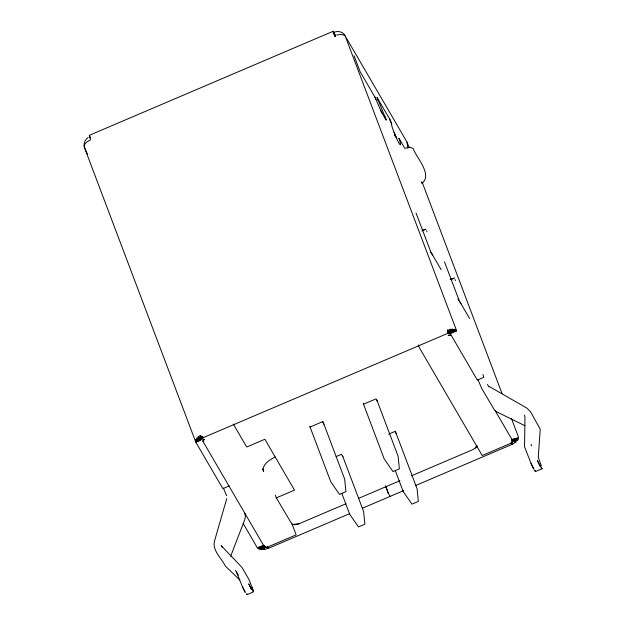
<?xml version="1.0" encoding="UTF-8"?>
<svg xmlns="http://www.w3.org/2000/svg" width="626" height="626" viewBox="0 0 626 626"><rect width="100%" height="100%" fill="white"/><g stroke="black" fill="none" stroke-linecap="round" stroke-linejoin="round"><path stroke-width="0.94" d="M482.951 374.551L483.765 377.361L477.348 380.099L450.219 333.548L448.06 333.243L203.716 437.441C201.369 439.624 199.358 441.197 195.758 442.113L84.51 147.713C83.055 143.972 84.948 139.723 88.086 137.477M447.488 333.447L448.005 329.581L448.06 333.243L450.305 329.112L448.639 333.126L452.457 329.002L449.178 333.095L454.304 329.268L449.64 333.165L455.728 329.879L449.992 333.314L456.636 330.81L345.192 36.026L406.931 141.946L407.862 148.026M84.127 146.14C84.729 142.931 87.906 141.1 90.621 139.809M226.768 498.554L214.444 541.279C212.269 550.802 221.62 558.259 225.383 566.1L239.836 579.989M230.65 556.217L244.797 519.588L245.4 516.387L244.883 513.328M349.832 513.586L268.351 548.345L263.757 549.628L265.088 546.42M411.54 475.776L472.567 449.742L475.533 447.958L476.535 445.555M263.757 549.628L265.103 547.147M511.332 440.704L517.475 440.579L511.685 440.352L511.888 439.366L495.26 410.828M202.887 441.26L204.428 439.335A2.332 1.166 -20.7 0 0 202.887 441.26L264.555 547.077A2.332 1.166 -20.7 0 0 267.286 547.187L296.153 534.87L291.708 523.101M264.336 546.326L261.605 549.738L264.79 546.302M511.059 443.185L512.608 441.252A2.332 1.166 -20.7 0 1 511.059 443.185L482.192 455.501L419.334 347.649L418.309 344.934M264.156 546.193L259.759 549.471L264.422 545.575L258.327 548.853L264.07 545.426L257.427 547.93L243.24 523.586M512.131 440.915L516.082 441.979L512.123 444.35L415.249 485.674M275.244 457.058C270.088 459.539 263.851 463.076 263.045 469.32L263.656 471.534L262.615 468.788M89.338 135.302L333.11 31.3L335.168 36.128M422.48 230.266L425.86 229.226L421.854 230.939M450.141 279.446L454.327 278.069L451.119 279.439M450.219 333.548L456.636 330.81M310.066 427.018L322.468 421.728L323.955 424.272M363.526 404.208L375.929 398.918L377.415 401.462M229.296 485.925L222.887 488.656L195.758 442.113L202.088 439.076L195.429 440.931L202.159 438.74L195.711 439.585L202.378 438.388L196.58 438.161L202.722 438.036L197.98 436.76L203.184 437.715L199.804 435.477L203.716 437.441M336.131 456.557L341.444 454.288L342.931 456.831M388.707 434.123L394.904 431.478L396.391 434.021M275.299 495.135L276.34 497.881L294.517 490.127L264.868 439.256L246.691 447.003L233.302 424.029M299.361 523.633A6.996 3.498 -20.7 0 1 292.913 524.478L299.361 523.633L346.022 503.727M358.588 498.366L399.873 480.752M257.427 547.93L263.843 545.191M362.376 508.234L403.582 490.651M246.832 594.7L253.248 591.961M535.512 471.542L541.928 468.804M335.254 35.964L333.916 32.325C338.032 30.455 343.674 31.84 345.38 36.331M385.585 118.189L376.962 97.32L389.505 118.737L391.727 123.964C390.17 125.529 404.881 158.128 399.192 138.682L404.811 148.331L410.085 147.196L413.215 148.55C415.985 157.251 433.122 174.631 421.885 183.465L421.22 181.712M511.888 439.366L518.625 437.809L511.904 440L518.344 439.155L511.685 440.352M336.616 35.025L340.943 34.414L344.222 35.173M264.555 547.077L267.286 547.187M512.616 441.346L516.082 441.979M385.843 119.699L386.132 120.09L381.414 111.968L374.935 97.1L360.036 71.505L354.081 55.737M524.964 425.727L496.997 411.994L494.517 410.108L481.832 388.683L477.881 379.512M489.313 386.547L526.779 408.027L530.512 411.72L540.238 429.201L538.266 457.199L541.396 466.104M395.123 136.327L395.718 136.437A2.332 2.011 -30.2 0 0 394.583 135.373M291.841 524.017L276.34 497.881M267.177 546.921L268.351 548.345L267.459 546.819M235.493 570.466L238.342 575.122M430.477 251.769L432.574 255.001M441.158 269.696L431.064 252.388M457.896 298.993L461.041 303.837M469.617 318.54L459.531 301.223M399.192 138.682L398.887 138.299L398.95 138.753M488.804 386.766L487.513 384.458M511.239 442.825L512.123 444.35L511.192 441.854M388.355 493.343L385.616 486.034L388.355 493.343L390.131 496.395M222.222 547.367L221.244 545.692L241.91 567.367L248.937 579.418L252.035 587.305A11.651 0.845 66.9 0 1 253.342 591.664L252.035 587.305M531.036 463.404L533.931 469.218A11.651 0.845 66.9 0 1 531.036 463.404L524.541 446.792L524.964 417.292L524.424 415.163M242.356 586.562L245.251 592.376A11.651 0.845 66.9 0 1 242.356 586.562L236.37 571.828M374.677 96.615L375.952 99.299M380.71 110.403L381.993 113.087M90.629 138.925L89.51 136.578L90.293 138.244M223.412 488.069L226.635 495.761M334.847 35.909L333.071 31.66L335.051 36.058M90.488 138.299L89.299 135.654L90.355 138.056M84.307 147.141L87.397 154.059M459.077 300.277L444.483 261.825M430.618 251.441L416.024 212.981M389.505 118.737L391.727 123.964M394.051 132.282L396.438 137.876M333.11 31.3L335.16 36.191M455.016 279.564L455.454 280.644M426.556 230.728L426.995 231.808M335.2 36.003L333.4 31.527L335.153 35.956M407.103 142.251L409.154 147.697M422.19 182.268L502.06 393.621M511.395 418.332L518.305 436.627M333.916 32.325L335.442 36.371M395.35 431.283L417.08 488.789L418.371 501.395L411.955 504.133L403.199 491.535L395.288 470.603M376.719 399.638L398.105 456.229L399.396 468.835L392.979 471.574L384.223 458.975L363.244 403.465M342.649 456.08L363.62 511.591L364.911 524.197L358.495 526.935L349.738 514.337L341.827 493.413M322.914 421.525L344.644 479.031L345.935 491.645L339.519 494.376L330.763 481.785L309.784 426.267M384.99 116.726L386.125 119.777L385.827 118.838M377.228 97.679L378.026 100.457M531.466 445.931L531.169 444.319M477.231 445.845A6.996 3.498 -20.7 0 1 475.533 447.958M246.746 593.479A11.651 0.845 66.9 0 1 246.926 594.403M450.931 335.434L448.2 335.333A2.332 1.166 -20.7 0 1 450.931 335.434M542.022 468.506L540.95 467.52A11.651 0.845 66.9 0 0 542.022 468.506M535.606 471.245L534.541 470.259A11.651 0.845 66.9 0 0 535.606 471.245M540.348 466.487L537.452 460.666A11.651 0.845 66.9 0 0 540.348 466.487M251.668 589.645L248.772 583.823A11.651 0.845 66.9 0 0 251.668 589.645"/></g></svg>
